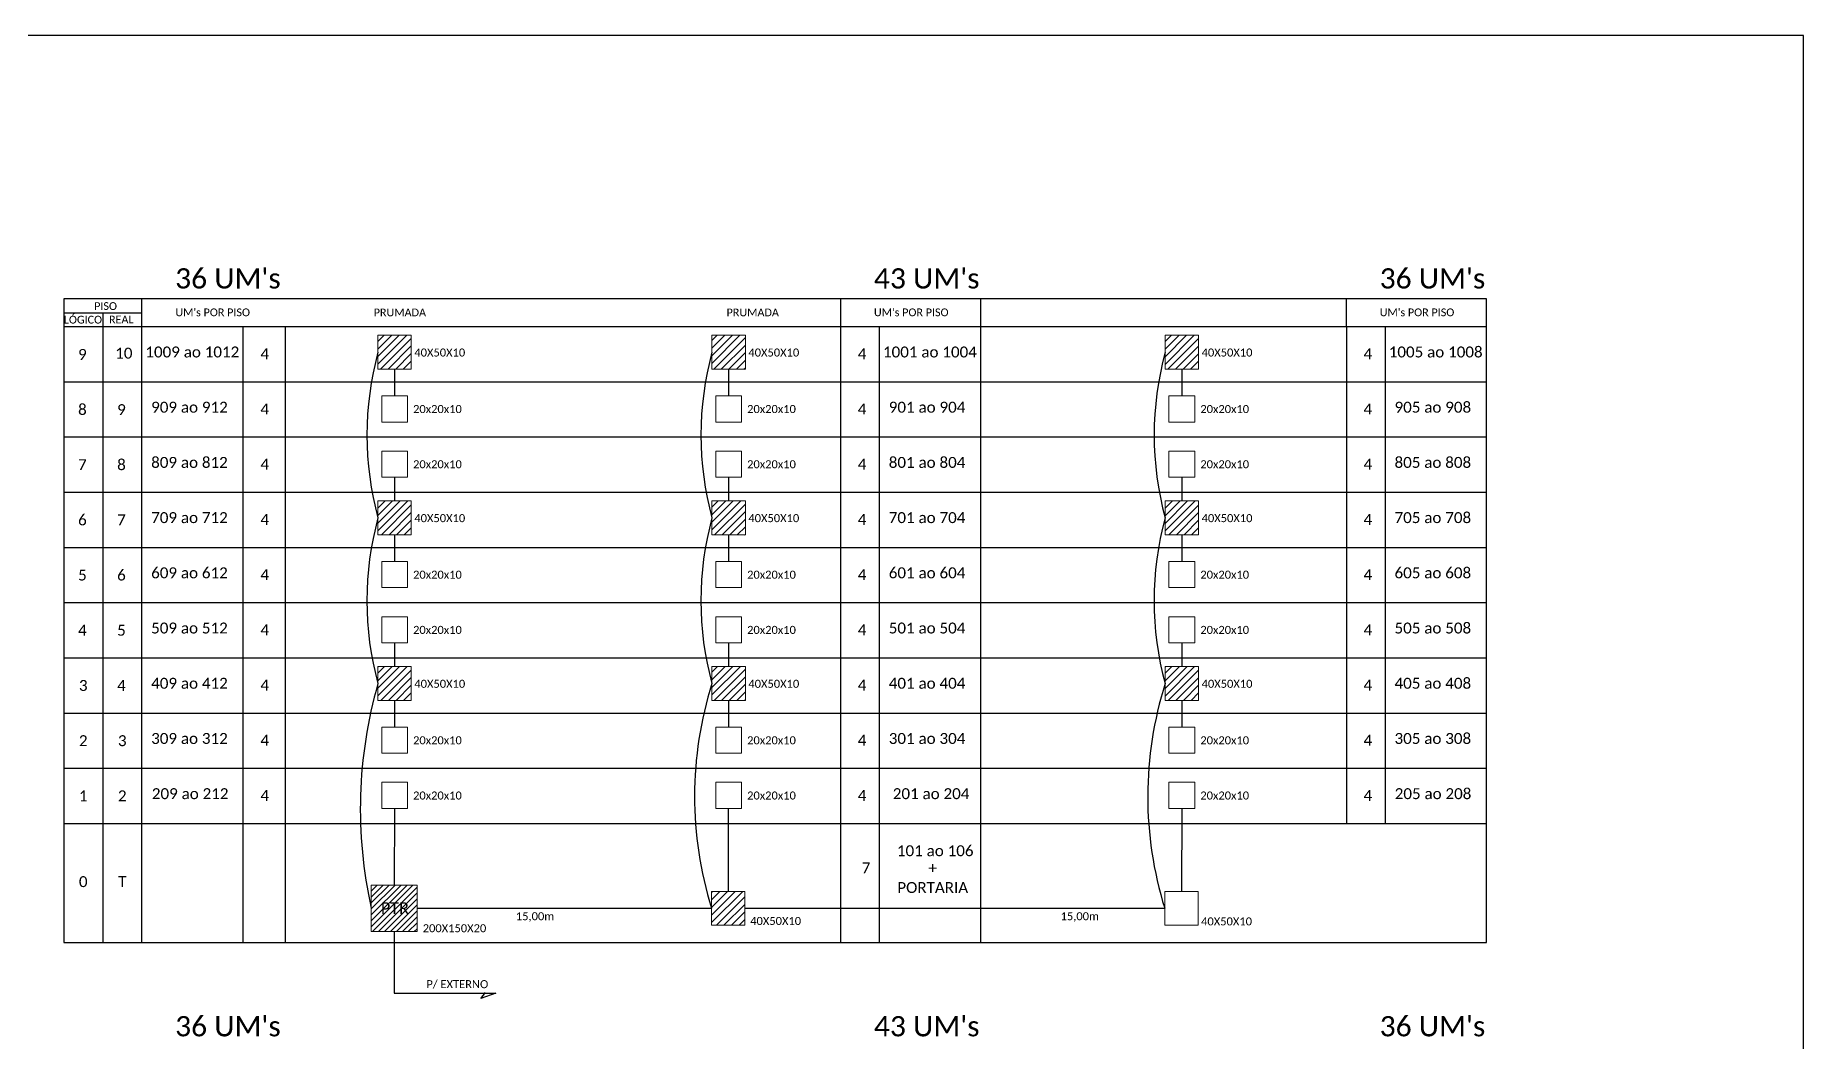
# Model space of a CAD drawing. Header units: metres. Extents: x -1286 to 467, y -500 to 94.
# Drawn here: x -57 to 467, y -204 to 94 of the extents above; entities that cross this region are included whole.
import ezdxf
from ezdxf.enums import TextEntityAlignment as Align

# ---------------------------------------------------------------- set-up
doc = ezdxf.new("R2010")
doc.units = ezdxf.units.M
doc.styles.add('WMF-Calibri0', font='calibri.ttf')

msp = doc.modelspace()

# ---------------------------------------------------------------- hatches: boundary and pattern name
h = msp.add_hatch()
h.set_pattern_fill('LINE', color=1, scale=0.5, angle=45)
h.paths.add_polyline_path([(153.21, -92.99), (143.31, -92.99), (143.31, -103.03), (153.21, -103.03)])
h.paths.add_polyline_path([(54.16, -92.99), (44.4, -92.99), (44.26, -93.13), (44.26, -103.03), (54.16, -103.03)])
h.paths.add_polyline_path([(287.61, -92.99), (277.89, -92.99), (277.7, -93.17), (277.7, -103.03), (287.61, -103.03)])
h = msp.add_hatch()
h.set_pattern_fill('ANSI31', color=1, scale=10, style=0)
h.set_pattern_definition([(45, (-569.3452, -555.5049), (-0.8838835, 0.8838835), [])])
h.paths.add_polyline_path([(42.28, -171.54), (55.85, -171.54), (55.85, -157.78), (42.28, -157.78)])
h.paths.add_polyline_path([(44.28, -167.19), (54.36, -167.19), (54.36, -162.04), (44.28, -162.04)], flags=24)
h = msp.add_hatch()
h.set_pattern_fill('LINE', color=1, scale=0.5, angle=45)
h.paths.add_polyline_path([(153.07, -159.64), (143.17, -159.64), (143.17, -169.68), (153.07, -169.68)])

# ---------------------------------------------------------------- linework, layer by layer
for p, q in [((-48.92, 7.84), (-48.92, -174.8)), ((4.32, -174.8), (4.32, 7.84)), ((223.05, -174.8), (223.05, 7.84)), ((373.02, -174.8), (373.02, 7.84)), ((-48.92, -174.8), (275.63, -174.8)), ((275.63, -174.8), (373.02, -174.8))]:
    msp.add_line(p, q)
at = {"color": 1, "linetype": 'Continuous'}
for p, q in [((44.26, 3.41), (46.09, 5.25)), ((44.26, 1.16), (48.34, 5.25)), ((44.26, -1.08), (50.58, 5.25)), ((44.26, -3.33), (52.83, 5.25)), ((143.31, 3.68), (144.88, 5.25)), ((143.31, 1.43), (147.12, 5.25)), ((143.31, -0.81), (149.37, 5.25)), ((143.31, -3.06), (151.61, 5.25)), ((277.7, 3.37), (279.58, 5.25)), ((277.7, 1.12), (281.83, 5.25)), ((277.7, -1.12), (284.07, 5.25)), ((277.7, -3.37), (286.32, 5.25)), ((45.03, -4.8), (54.16, 4.33)), ((47.28, -4.8), (54.16, 2.09)), ((143.82, -4.8), (153.21, 4.6)), ((146.06, -4.8), (153.21, 2.36)), ((148.31, -4.8), (153.21, 0.11)), ((278.52, -4.8), (287.61, 4.29)), ((280.76, -4.8), (287.61, 2.05)), ((49.52, -4.8), (54.16, -0.16)), ((51.77, -4.8), (54.16, -2.4)), ((54.01, -4.8), (54.16, -4.65)), ((150.55, -4.8), (153.21, -2.13)), ((152.8, -4.8), (153.21, -4.38)), ((283.01, -4.8), (287.61, -0.2)), ((285.25, -4.8), (287.61, -2.44)), ((287.5, -4.8), (287.61, -4.69)), ((44.26, -45.98), (46.37, -43.87)), ((44.26, -48.23), (48.61, -43.87)), ((44.26, -50.47), (50.86, -43.87)), ((44.26, -52.72), (53.1, -43.87)), ((45.31, -53.91), (54.16, -45.06)), ((143.31, -45.71), (145.15, -43.87)), ((143.31, -47.96), (147.4, -43.87)), ((143.31, -50.2), (149.64, -43.87)), ((143.31, -52.45), (151.89, -43.87)), ((144.09, -53.91), (153.21, -44.79)), ((146.34, -53.91), (153.21, -47.03)), ((277.7, -46.02), (279.86, -43.87)), ((277.7, -48.27), (282.1, -43.87)), ((277.7, -50.51), (284.35, -43.87)), ((277.7, -52.76), (286.59, -43.87)), ((278.79, -53.91), (287.61, -45.1)), ((47.55, -53.91), (54.16, -47.3)), ((49.8, -53.91), (54.16, -49.55)), ((52.04, -53.91), (54.16, -51.79)), ((148.58, -53.91), (153.21, -49.28)), ((150.83, -53.91), (153.21, -51.52)), ((281.04, -53.91), (287.61, -47.34)), ((283.29, -53.91), (287.61, -49.59)), ((285.53, -53.91), (287.61, -51.83)), ((153.07, -53.91), (153.21, -53.77)), ((44.26, -93.13), (44.4, -92.99)), ((277.7, -93.17), (277.89, -92.99))]:
    msp.add_line(p, q, dxfattribs=at)
msp.add_lwpolyline([(-373.98, -499.81), (467.02, -499.81), (467.02, 94.19), (-373.98, 94.19)], close=True)
at = {"color": 0}
for points in [[(373.02, 16.07), (-48.92, 16.07)], [(-48.92, 11.96), (-25.77, 11.96)], [(-48.92, 7.84), (223.05, 7.84)]]:
    msp.add_lwpolyline(points, dxfattribs=at)
for points in [[(-48.92, 16.07), (-48.92, 7.84)], [(-25.77, 7.84), (-25.77, 16.07)], [(181.45, 16.07), (181.45, 7.84)], [(223.05, 7.84), (223.05, 16.07)], [(331.43, 7.84), (331.43, 16.07)], [(373.02, 7.84), (373.02, 16.07)], [(-37.34, 11.96), (-37.34, 7.84)], [(-48.92, 7.84), (223.05, 7.84)], [(-37.34, 7.84), (-37.34, -174.8)], [(-25.77, -174.8), (-25.77, 7.84)], [(16.85, -174.8), (16.85, 7.84)], [(181.45, 7.84), (181.45, -174.8)], [(193.03, -174.8), (193.03, 7.84)], [(223.05, 7.84), (373.02, 7.84)], [(331.43, 7.84), (331.43, -139.5)], [(343, -139.5), (343, 7.84)], [(-48.92, -8.53), (223.05, -8.53)], [(223.05, -8.53), (373.02, -8.53)], [(-48.92, -24.9), (223.05, -24.9)], [(223.05, -24.9), (373.02, -24.9)], [(-48.92, -41.27), (223.05, -41.27)], [(223.05, -41.27), (373.02, -41.27)], [(-48.92, -57.64), (223.05, -57.64)], [(223.05, -57.64), (373.02, -57.64)], [(-48.92, -74.01), (223.05, -74.01)], [(223.05, -74.01), (373.02, -74.01)], [(-48.92, -90.39), (223.05, -90.39)], [(223.05, -90.39), (373.02, -90.39)], [(-48.92, -106.76), (223.05, -106.76)], [(223.05, -106.76), (373.02, -106.76)], [(-48.92, -123.13), (223.05, -123.13)], [(223.05, -123.13), (373.02, -123.13)], [(-48.92, -139.5), (223.05, -139.5)], [(223.05, -139.5), (373.02, -139.5)]]:
    msp.add_lwpolyline(points)
at = {"color": 1, "lineweight": 0}
for points in [[(54.16, 5.25), (44.26, 5.25), (44.26, -4.8), (54.16, -4.8)], [(153.21, 5.25), (143.31, 5.25), (143.31, -4.8), (153.21, -4.8)], [(287.61, 5.25), (277.7, 5.25), (277.7, -4.8), (287.61, -4.8)], [(54.16, -43.87), (44.26, -43.87), (44.26, -53.91), (54.16, -53.91)], [(153.21, -43.87), (143.31, -43.87), (143.31, -53.91), (153.21, -53.91)], [(287.61, -43.87), (277.7, -43.87), (277.7, -53.91), (287.61, -53.91)], [(54.16, -92.99), (44.26, -92.99), (44.26, -103.03), (54.16, -103.03)], [(153.21, -92.99), (143.31, -92.99), (143.31, -103.03), (153.21, -103.03)], [(287.61, -92.99), (277.7, -92.99), (277.7, -103.03), (287.61, -103.03)], [(42.28, -157.78), (55.85, -157.78), (55.85, -171.54), (42.28, -171.54)], [(153.07, -159.64), (143.17, -159.64), (143.17, -169.68), (153.07, -169.68)]]:
    msp.add_lwpolyline(points, close=True, dxfattribs=at)
at = {"color": 3}
for points in [[(44.26, 0.23, 0.133273), (44.26, -48.89)], [(143.31, 0.23, 0.133273), (143.31, -48.89)], [(277.7, 0.23, 0.133273), (277.7, -48.89)], [(44.26, -48.89, 0.134057), (44.26, -98.01)], [(143.31, -48.89, 0.134057), (143.31, -98.01)], [(277.7, -48.89, 0.134057), (277.7, -98.01)], [(44.26, -98.01, 0.12536), (42.28, -164.66)], [(143.31, -98.01, 0.152982), (143.17, -164.66)], [(277.7, -98.01, 0.152982), (277.56, -164.66)]]:
    msp.add_lwpolyline(points, format="xyb", dxfattribs=at)
for points in [[(49.21, -4.8), (49.21, -12.7)], [(148.26, -4.8), (148.26, -12.7)], [(282.66, -4.8), (282.66, -12.7)], [(49.2, -36.84), (49.21, -43.87)], [(148.25, -36.84), (148.26, -43.87)], [(282.65, -36.84), (282.66, -43.87)], [(49.21, -53.91), (49.21, -61.82)], [(148.26, -53.91), (148.26, -61.82)], [(282.66, -53.91), (282.66, -61.82)], [(49.2, -85.96), (49.21, -92.99)], [(148.25, -85.96), (148.26, -92.99)], [(282.65, -85.96), (282.66, -92.99)], [(49.21, -103.03), (49.21, -110.93)], [(148.26, -103.03), (148.26, -110.93)], [(282.66, -103.03), (282.66, -110.93)], [(49.2, -135.07), (49.06, -157.78)], [(148.12, -135.07), (148.12, -159.64)], [(282.65, -135.07), (282.51, -159.64)], [(55.85, -164.66), (143.17, -164.66)], [(153.07, -164.66), (277.56, -164.66)]]:
    msp.add_lwpolyline(points, dxfattribs=at)
at = {"lineweight": 0}
for points in [[(53.03, -12.7), (45.37, -12.7), (45.37, -20.47), (53.03, -20.47)], [(152.09, -12.7), (144.42, -12.7), (144.42, -20.47), (152.09, -20.47)], [(286.48, -12.7), (278.82, -12.7), (278.82, -20.47), (286.48, -20.47)], [(53.03, -29.07), (45.37, -29.07), (45.37, -36.84), (53.03, -36.84)], [(152.09, -29.07), (144.42, -29.07), (144.42, -36.84), (152.09, -36.84)], [(286.48, -29.07), (278.82, -29.07), (278.82, -36.84), (286.48, -36.84)], [(53.03, -61.82), (45.37, -61.82), (45.37, -69.58), (53.03, -69.58)], [(152.09, -61.82), (144.42, -61.82), (144.42, -69.58), (152.09, -69.58)], [(286.48, -61.82), (278.82, -61.82), (278.82, -69.58), (286.48, -69.58)], [(53.03, -78.19), (45.37, -78.19), (45.37, -85.96), (53.03, -85.96)], [(152.09, -78.19), (144.42, -78.19), (144.42, -85.96), (152.09, -85.96)], [(286.48, -78.19), (278.82, -78.19), (278.82, -85.96), (286.48, -85.96)], [(53.03, -110.93), (45.37, -110.93), (45.37, -118.7), (53.03, -118.7)], [(152.09, -110.93), (144.42, -110.93), (144.42, -118.7), (152.09, -118.7)], [(286.48, -110.93), (278.82, -110.93), (278.82, -118.7), (286.48, -118.7)], [(53.03, -127.3), (45.37, -127.3), (45.37, -135.07), (53.03, -135.07)], [(152.09, -127.3), (144.42, -127.3), (144.42, -135.07), (152.09, -135.07)], [(286.48, -127.3), (278.82, -127.3), (278.82, -135.07), (286.48, -135.07)]]:
    msp.add_lwpolyline(points, close=True, dxfattribs=at)
at = {"color": 7, "lineweight": 0}
msp.add_lwpolyline([(287.47, -159.64), (277.56, -159.64), (277.56, -169.68), (287.47, -169.68)], close=True, dxfattribs=at)
at = {"color": 1}
for points in [[(49.06, -171.54), (49.06, -189.83), (79.2, -189.83)], [(74.79, -191.42), (76.19, -189.6)], [(79.2, -189.83), (74.79, -191.42)]]:
    msp.add_lwpolyline(points, dxfattribs=at)

# ---------------------------------------------------------------- texts
at = {"color": 0, "style": 'WMF-Calibri0'}
for s, height, p in [("36 UM's", 6, (-15.88, 19.13)), ("43 UM's", 6, (191.34, 19.13)), ("36 UM's", 6, (341.31, 19.13)), ('  LÓGICO', 2.3, (-50.5, 8.74)), ('     PISO', 2.3, (-43.95, 12.77)), ('    REAL', 2.3, (-38.74, 8.79)), ("UM's POR PISO", 2.3, (-15.81, 10.91)), ('PRUMADA', 2.3, (43, 10.88)), ('PRUMADA', 2.3, (147.64, 10.88)), ("UM's POR PISO", 2.3, (191.34, 10.91)), ("UM's POR PISO", 2.3, (341.31, 10.91)), ("36 UM's", 6, (-15.88, -202.63)), ("43 UM's", 6, (191.34, -202.63)), ("36 UM's", 6, (341.31, -202.63))]:
    msp.add_text(s, height=height, dxfattribs=at).set_placement(p)
at = {"color": 7, "style": 'WMF-Calibri0'}
msp.add_text('10', height=3.24, dxfattribs=at).set_placement((-31.09, -0.04), align=Align.MIDDLE_CENTER)
for s, height, p in [('1009 ao 1012', 3.24, (-24.71, -1.31)), ('40X50X10', 2.373, (55.05, -1.04)), ('40X50X10', 2.373, (154.1, -1.04)), ('1001 ao 1004', 3.24, (194.02, -1.31)), ('40X50X10', 2.373, (288.5, -1.04)), ('1005 ao 1008', 3.24, (343.99, -1.31)), ('909 ao 912', 3.24, (-22.99, -17.69)), ('20x20x10', 2.373, (54.68, -17.8)), ('20x20x10', 2.373, (153.74, -17.8)), ('901 ao 904', 3.24, (195.73, -17.69)), ('20x20x10', 2.373, (288.13, -17.8)), ('905 ao 908', 3.24, (345.71, -17.69)), ('809 ao 812', 3.24, (-22.99, -34.06)), ('801 ao 804', 3.24, (195.73, -34.06)), ('805 ao 808', 3.24, (345.71, -34.06)), ('20x20x10', 2.373, (54.68, -34.17)), ('20x20x10', 2.373, (153.74, -34.17)), ('20x20x10', 2.373, (288.13, -34.17)), ('709 ao 712', 3.24, (-22.99, -50.43)), ('701 ao 704', 3.24, (195.73, -50.43)), ('705 ao 708', 3.24, (345.71, -50.43)), ('40X50X10', 2.373, (55.05, -50.15)), ('40X50X10', 2.373, (154.1, -50.15)), ('40X50X10', 2.373, (288.5, -50.15)), ('609 ao 612', 3.24, (-22.99, -66.8)), ('20x20x10', 2.373, (54.68, -66.92)), ('20x20x10', 2.373, (153.74, -66.92)), ('601 ao 604', 3.24, (195.73, -66.8)), ('20x20x10', 2.373, (288.13, -66.92)), ('605 ao 608', 3.24, (345.71, -66.8)), ('509 ao 512', 3.24, (-22.99, -83.17)), ('20x20x10', 2.373, (54.68, -83.29)), ('20x20x10', 2.373, (153.74, -83.29)), ('501 ao 504', 3.24, (195.73, -83.17)), ('20x20x10', 2.373, (288.13, -83.29)), ('505 ao 508', 3.24, (345.71, -83.17)), ('409 ao 412', 3.24, (-22.99, -99.55)), ('40X50X10', 2.373, (55.05, -99.27)), ('40X50X10', 2.373, (154.1, -99.27)), ('401 ao 404', 3.24, (195.73, -99.55)), ('40X50X10', 2.373, (288.5, -99.27)), ('405 ao 408', 3.24, (345.71, -99.55)), ('309 ao 312', 3.24, (-22.99, -115.92)), ('20x20x10', 2.373, (54.68, -116.03)), ('20x20x10', 2.373, (153.74, -116.03)), ('301 ao 304', 3.24, (195.73, -115.92)), ('20x20x10', 2.373, (288.13, -116.03)), ('305 ao 308', 3.24, (345.71, -115.92)), ('209 ao 212', 3.24, (-22.78, -132.29)), ('20x20x10', 2.373, (54.68, -132.4)), ('20x20x10', 2.373, (153.74, -132.4)), ('201 ao 204', 3.24, (196.93, -132.29)), ('20x20x10', 2.373, (288.13, -132.4)), ('205 ao 208', 3.24, (345.77, -132.29)), ('101 ao 106', 3.24, (198.15, -149.21)), ('+', 3.24, (207.5, -154.33)), ('PORTARIA', 3.24, (198.26, -160.12)), ('PTR', 3.433, (45.14, -166.31)), ('40X50X10', 2.373, (154.65, -169.6)), ('40X50X10', 2.373, (288.36, -169.73)), ('200X150X20', 2.373, (57.54, -171.76)), ('P/ EXTERNO', 2.373, (58.62, -188.34))]:
    msp.add_text(s, height=height, dxfattribs=at).set_placement(p)
at = {"color": 3, "style": 'WMF-Calibri0'}
for p in [(85.16, -168.2), (246.69, -168.2)]:
    msp.add_text('15,00m', height=2.373, dxfattribs=at).set_placement(p)
at = {"color": 7, "style": 'WMF-Calibri0'}
for tag, flags, p in [('9', 4, (-43.38, -0.42)), ('4', 4, (10.7, -0.23)), ('4', 4, (187.83, -0.23)), ('4', 4, (337.8, -0.23)), ('8', 4, (-43.38, -16.73)), ('9', 4, (-31.8, -16.8)), ('4', 4, (10.7, -16.6)), ('4', 4, (187.83, -16.6)), ('4', 4, (337.8, -16.6)), ('8', 4, (-31.8, -33.1)), ('4', 4, (10.7, -32.97)), ('4', 4, (187.83, -32.97)), ('4', 4, (337.8, -32.97)), ('7', 4, (-43.38, -33.1)), ('6', 4, (-43.38, -49.47)), ('7', 4, (-31.8, -49.47)), ('4', 4, (10.7, -49.34)), ('4', 4, (187.83, -49.34)), ('4', 4, (337.8, -49.34)), ('5', 4, (-43.38, -65.84)), ('6', 4, (-31.8, -65.84)), ('4', 4, (10.7, -65.72)), ('4', 4, (187.83, -65.72)), ('4', 4, (337.8, -65.72)), ('4', 4, (-43.38, -82.21)), ('5', 4, (-31.8, -82.21)), ('4', 4, (10.7, -82.09)), ('4', 4, (187.83, -82.09)), ('4', 4, (337.8, -82.09)), ('3', 4, (-43.13, -98.59)), ('4', 4, (-31.8, -98.59)), ('4', 4, (10.7, -98.46)), ('4', 4, (187.83, -98.46)), ('4', 4, (337.8, -98.46)), ('2', 4, (-43.13, -114.96)), ('3', 4, (-31.56, -114.96)), ('4', 4, (10.7, -114.83)), ('4', 4, (187.83, -114.83)), ('4', 4, (337.8, -114.83)), ('1', 4, (-43.13, -131.33)), ('2', 4, (-31.56, -131.32)), ('4', 4, (10.7, -131.2)), ('4', 4, (187.83, -131.2)), ('4', 4, (337.8, -131.2)), ('7', 4, (188.99, -152.69)), ('0', 4, (-43.13, -156.75)), ('T', 12, (-31.56, -156.71))]:
    msp.add_attdef(tag, text='XX', height=3.24, dxfattribs=dict(at, flags=flags)).set_placement(p, align=Align.MIDDLE_CENTER)

doc.saveas('drawing.dxf')
